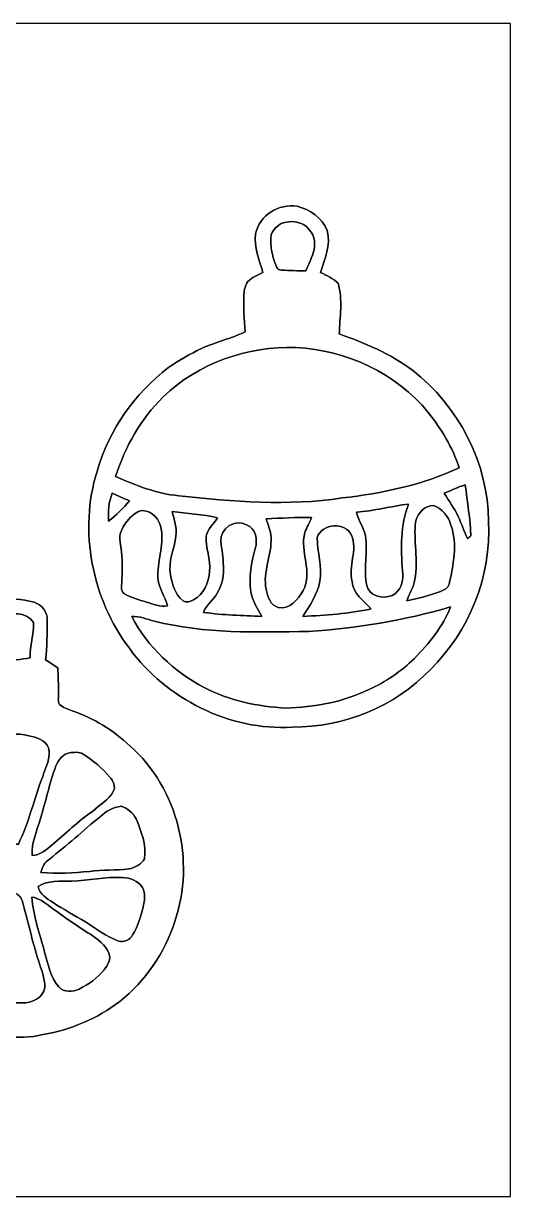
# Model space of a CAD drawing. Header units: centimetres. Extents: x -16.8 to 16.8, y -16.7 to 16.7.
# Drawn here: x 2.92 to 16.77, y -16.67 to 16.67 of the extents above; entities that cross this region are included whole.
import ezdxf

# ---------------------------------------------------------------- set-up
doc = ezdxf.new("R2010")
doc.units = ezdxf.units.CM
doc.header["$MEASUREMENT"] = 0
doc.layers.add('Layer 1', color=7, linetype='Continuous')

msp = doc.modelspace()

# ---------------------------------------------------------------- linework, layer by layer
at = {"layer": 'Layer 1', "color": 7}
for points, knots in [([(-16.77458, 16.66875), (-16.77458, 16.66875), (16.77458, 16.66875), (16.77458, 16.66875), (16.77458, 16.66875), (16.77458, 16.66875), (16.77458, -16.66875), (16.77458, -16.66875), (16.77458, -16.66875), (16.77458, -16.66875), (-16.77458, -16.66875), (-16.77458, -16.66875), (-16.77458, -16.66875), (-16.77458, -16.66875), (-16.77458, 16.66875), (-16.77458, 16.66875), (-16.77458, 16.66875), (-16.77458, 16.66875), (-16.77458, 16.66875), (-16.77458, 16.66875)], [0, 0, 0, 0, 0.16666667, 0.16666667, 0.16666667, 0.16666667, 0.33333333, 0.33333333, 0.33333333, 0.33333333, 0.5, 0.5, 0.5, 0.5, 0.66666667, 0.66666667, 0.66666667, 0.66666667, 1, 1, 1, 1]), ([(9.52182, 10.69446), (9.47173, 10.31275), (9.61214, 9.9501), (9.73102, 9.59591), (9.73102, 9.59591), (9.58391, 9.51442), (9.41352, 9.45938), (9.29816, 9.33097), (9.29816, 9.33097), (9.22937, 9.22796), (9.19551, 9.10272), (9.19021, 8.97961), (9.19021, 8.97961), (9.17822, 8.62189), (9.19409, 8.26382), (9.22196, 7.90716), (9.22196, 7.90716), (8.82438, 7.71207), (8.38588, 7.61929), (7.98442, 7.43162), (7.98442, 7.43162), (7.65492, 7.28169), (7.34519, 7.09048), (7.04391, 6.89151), (7.04391, 6.89151), (6.07942, 6.15421), (5.34811, 5.11493), (5.01156, 3.94582), (5.01156, 3.94582), (4.48239, 2.25108), (4.86798, 0.32103), (5.93055, -1.08938), (5.93055, -1.08938), (6.98712, -2.52977), (8.7697, -3.43394), (10.5664, -3.33058), (10.5664, -3.33058), (12.02302, -3.33304), (13.49022, -2.75625), (14.49282, -1.68698), (14.49282, -1.68698), (15.61006, -0.60572), (16.22919, 0.97049), (16.14452, 2.52271), (16.14452, 2.52271), (16.14487, 4.19241), (15.28586, 5.80037), (13.98023, 6.81919), (13.98023, 6.81919), (13.35334, 7.28098), (12.63332, 7.58966), (11.90202, 7.84437), (11.90202, 7.84437), (11.90978, 8.32344), (12.01173, 8.82121), (11.86568, 9.28793), (11.86568, 9.28793), (11.72774, 9.43151), (11.54289, 9.50877), (11.36721, 9.59203), (11.36721, 9.59203), (11.48891, 9.97585), (11.67095, 10.3692), (11.55629, 10.78089), (11.55629, 10.78089), (11.42577, 11.14531), (11.06276, 11.38343), (10.69975, 11.4741), (10.69975, 11.4741), (10.18963, 11.563), (9.62484, 11.20916), (9.52182, 10.69446), (9.52182, 10.69446), (9.52182, 10.69446), (9.52182, 10.69446), (9.52182, 10.69446)], [0, 0, 0, 0, 0.05, 0.05, 0.05, 0.05, 0.1, 0.1, 0.1, 0.1, 0.15, 0.15, 0.15, 0.15, 0.2, 0.2, 0.2, 0.2, 0.25, 0.25, 0.25, 0.25, 0.3, 0.3, 0.3, 0.3, 0.35, 0.35, 0.35, 0.35, 0.4, 0.4, 0.4, 0.4, 0.45, 0.45, 0.45, 0.45, 0.5, 0.5, 0.5, 0.5, 0.55, 0.55, 0.55, 0.55, 0.6, 0.6, 0.6, 0.6, 0.65, 0.65, 0.65, 0.65, 0.7, 0.7, 0.7, 0.7, 0.75, 0.75, 0.75, 0.75, 0.8, 0.8, 0.8, 0.8, 0.85, 0.85, 0.85, 0.85, 0.9, 0.9, 0.9, 0.9, 1, 1, 1, 1]), ([(10.25313, 10.98444), (10.52089, 11.08075), (10.87296, 11.05676), (11.04794, 10.80241), (11.04794, 10.80241), (11.21516, 10.63202), (11.23103, 10.36814), (11.16259, 10.14871), (11.16259, 10.14871), (11.10474, 9.9755), (11.02889, 9.80899), (10.95375, 9.64283), (10.95375, 9.64283), (10.71915, 9.64036), (10.48526, 9.64565), (10.25207, 9.65835), (10.25207, 9.65835), (10.20163, 9.6647), (10.14624, 9.6834), (10.1219, 9.73137), (10.1219, 9.73137), (10.02136, 9.97761), (9.94727, 10.24361), (9.95398, 10.51207), (9.95398, 10.51207), (9.93211, 10.71915), (10.08839, 10.88708), (10.25313, 10.98444)], [0, 0, 0, 0, 0.125, 0.125, 0.125, 0.125, 0.25, 0.25, 0.25, 0.25, 0.375, 0.375, 0.375, 0.375, 0.5, 0.5, 0.5, 0.5, 0.625, 0.625, 0.625, 0.625, 0.75, 0.75, 0.75, 0.75, 1, 1, 1, 1]), ([(6.89328, 6.05367), (7.88635, 7.02239), (9.29781, 7.49935), (10.67223, 7.46266), (10.67223, 7.46266), (12.10239, 7.38364), (13.52127, 6.73559), (14.43179, 5.61305), (14.43179, 5.61305), (14.80538, 5.14315), (15.12429, 4.61645), (15.31267, 4.04389), (15.31267, 4.04389), (14.26951, 3.54542), (13.12263, 3.32105), (11.9821, 3.18347), (11.9821, 3.18347), (10.44399, 2.94569), (8.87906, 3.08292), (7.3406, 3.24767), (7.3406, 3.24767), (6.70701, 3.30165), (6.11399, 3.53977), (5.54037, 3.7973), (5.54037, 3.7973), (5.81448, 4.63656), (6.25263, 5.43772), (6.89328, 6.05367)], [0, 0, 0, 0, 0.125, 0.125, 0.125, 0.125, 0.25, 0.25, 0.25, 0.25, 0.375, 0.375, 0.375, 0.375, 0.5, 0.5, 0.5, 0.5, 0.625, 0.625, 0.625, 0.625, 0.75, 0.75, 0.75, 0.75, 1, 1, 1, 1]), ([(14.88899, 3.31646), (15.08689, 3.39619), (15.27634, 3.4992), (15.48342, 3.55424), (15.48342, 3.55424), (15.54692, 3.07234), (15.62417, 2.59115), (15.64852, 2.10503), (15.64852, 2.10503), (15.61465, 2.07998), (15.58184, 2.05458), (15.54868, 2.02883), (15.54868, 2.02883), (15.45943, 2.23732), (15.3737, 2.44792), (15.28516, 2.65642), (15.28516, 2.65642), (15.17438, 2.88854), (15.02092, 3.09704), (14.88899, 3.31646)], [0, 0, 0, 0, 0.16666667, 0.16666667, 0.16666667, 0.16666667, 0.33333333, 0.33333333, 0.33333333, 0.33333333, 0.5, 0.5, 0.5, 0.5, 0.66666667, 0.66666667, 0.66666667, 0.66666667, 1, 1, 1, 1]), ([(5.44477, 3.31752), (5.60952, 3.24697), (5.77039, 3.16865), (5.93619, 3.10056), (5.93619, 3.10056), (5.75486, 2.89313), (5.55907, 2.69452), (5.33929, 2.5273), (5.33929, 2.5273), (5.32095, 2.794), (5.33823, 3.06987), (5.44477, 3.31752)], [0, 0, 0, 0, 0.25, 0.25, 0.25, 0.25, 0.5, 0.5, 0.5, 0.5, 1, 1, 1, 1]), ([(12.3885, 2.77671), (12.88909, 2.81869), (13.37663, 2.94464), (13.87369, 3.01237), (13.87369, 3.01237), (13.63098, 2.40771), (13.65709, 1.74872), (13.70118, 1.11125), (13.70118, 1.11125), (13.7347, 0.88265), (13.67578, 0.62865), (13.50292, 0.46778), (13.50292, 0.46778), (13.26197, 0.3048), (12.85381, 0.32844), (12.71094, 0.6096), (12.71094, 0.6096), (12.57406, 1.06362), (12.70459, 1.54517), (12.66119, 2.00836), (12.66119, 2.00836), (12.64285, 2.28847), (12.452, 2.51001), (12.3885, 2.77671)], [0, 0, 0, 0, 0.14285714, 0.14285714, 0.14285714, 0.14285714, 0.28571429, 0.28571429, 0.28571429, 0.28571429, 0.42857143, 0.42857143, 0.42857143, 0.42857143, 0.57142857, 0.57142857, 0.57142857, 0.57142857, 0.71428571, 0.71428571, 0.71428571, 0.71428571, 1, 1, 1, 1]), ([(6.30837, 2.82504), (6.59483, 2.82363), (6.79379, 2.5587), (6.83966, 2.29447), (6.83966, 2.29447), (6.91444, 1.82245), (6.71266, 1.36419), (6.74405, 0.89429), (6.74405, 0.89429), (6.76875, 0.61419), (6.94866, 0.38629), (7.01146, 0.11889), (7.01146, 0.11889), (6.81002, 0.06209), (6.61352, 0.17921), (6.42197, 0.22154), (6.42197, 0.22154), (6.20889, 0.29563), (5.98241, 0.34361), (5.78908, 0.46355), (5.78908, 0.46355), (5.65326, 0.54751), (5.73017, 0.74295), (5.71465, 0.86536), (5.71465, 0.86536), (5.74781, 1.22061), (5.71676, 1.57339), (5.67337, 1.92511), (5.67337, 1.92511), (5.6074, 2.17593), (5.76474, 2.40453), (5.91714, 2.5848), (5.91714, 2.5848), (6.02156, 2.69663), (6.14751, 2.81199), (6.30837, 2.82504)], [0, 0, 0, 0, 0.1, 0.1, 0.1, 0.1, 0.2, 0.2, 0.2, 0.2, 0.3, 0.3, 0.3, 0.3, 0.4, 0.4, 0.4, 0.4, 0.5, 0.5, 0.5, 0.5, 0.6, 0.6, 0.6, 0.6, 0.7, 0.7, 0.7, 0.7, 0.8, 0.8, 0.8, 0.8, 1, 1, 1, 1]), ([(7.14975, 2.79612), (7.57978, 2.74426), (8.01511, 2.72027), (8.43844, 2.62114), (8.43844, 2.62114), (8.33261, 2.45145), (8.15799, 2.31528), (8.11918, 2.11173), (8.11918, 2.11173), (8.09307, 1.76918), (8.24547, 1.44074), (8.21161, 1.09714), (8.21161, 1.09714), (8.18868, 0.78176), (8.04616, 0.44309), (7.75511, 0.28822), (7.75511, 0.28822), (7.66621, 0.24624), (7.55086, 0.20073), (7.46125, 0.26388), (7.46125, 0.26388), (7.22312, 0.42792), (7.1568, 0.73131), (7.10212, 0.99589), (7.10212, 0.99589), (7.02451, 1.37689), (7.21289, 1.72932), (7.25452, 2.10044), (7.25452, 2.10044), (7.30356, 2.33715), (7.19455, 2.56716), (7.14975, 2.79612)], [0, 0, 0, 0, 0.11111111, 0.11111111, 0.11111111, 0.11111111, 0.22222222, 0.22222222, 0.22222222, 0.22222222, 0.33333333, 0.33333333, 0.33333333, 0.33333333, 0.44444444, 0.44444444, 0.44444444, 0.44444444, 0.55555556, 0.55555556, 0.55555556, 0.55555556, 0.66666667, 0.66666667, 0.66666667, 0.66666667, 0.77777778, 0.77777778, 0.77777778, 0.77777778, 1, 1, 1, 1]), ([(14.07619, 2.53753), (14.13863, 2.75978), (14.33477, 2.97109), (14.58101, 2.9651), (14.58101, 2.9651), (14.82831, 2.88502), (15.00752, 2.66065), (15.07772, 2.41547), (15.07772, 2.41547), (15.2714, 1.86902), (15.14546, 1.2827), (15.02763, 0.73519), (15.02763, 0.73519), (14.99835, 0.62124), (14.88087, 0.57326), (14.78386, 0.53022), (14.78386, 0.53022), (14.47518, 0.40852), (14.15133, 0.32773), (13.82748, 0.25788), (13.82748, 0.25788), (13.89274, 0.46426), (14.01551, 0.64911), (14.05184, 0.86501), (14.05184, 0.86501), (14.15874, 1.41746), (14.00281, 1.98226), (14.07619, 2.53753)], [0, 0, 0, 0, 0.125, 0.125, 0.125, 0.125, 0.25, 0.25, 0.25, 0.25, 0.375, 0.375, 0.375, 0.375, 0.5, 0.5, 0.5, 0.5, 0.625, 0.625, 0.625, 0.625, 0.75, 0.75, 0.75, 0.75, 1, 1, 1, 1]), ([(8.53581, 1.94698), (8.4896, 2.30893), (8.94821, 2.6035), (9.26112, 2.41794), (9.26112, 2.41794), (9.53523, 2.3181), (9.58003, 1.99178), (9.51371, 1.74449), (9.51371, 1.74449), (9.39765, 1.35079), (9.32251, 0.93804), (9.38565, 0.52705), (9.38565, 0.52705), (9.42164, 0.26529), (9.58638, 0.04763), (9.69998, -0.1838), (9.69998, -0.1838), (9.14612, -0.15522), (8.58979, -0.1464), (8.04016, -0.06844), (8.04016, -0.06844), (8.12447, 0.18168), (8.38165, 0.31679), (8.47337, 0.56409), (8.47337, 0.56409), (8.70197, 0.99236), (8.58167, 1.49119), (8.53581, 1.94698)], [0, 0, 0, 0, 0.125, 0.125, 0.125, 0.125, 0.25, 0.25, 0.25, 0.25, 0.375, 0.375, 0.375, 0.375, 0.5, 0.5, 0.5, 0.5, 0.625, 0.625, 0.625, 0.625, 0.75, 0.75, 0.75, 0.75, 1, 1, 1, 1]), ([(9.81922, 2.58657), (10.24996, 2.61514), (10.68141, 2.63278), (11.11391, 2.62608), (11.11391, 2.62608), (11.05535, 2.4825), (10.97915, 2.34703), (10.92341, 2.20204), (10.92341, 2.20204), (10.7629, 1.66017), (11.16542, 1.07139), (10.87543, 0.5521), (10.87543, 0.5521), (10.73185, 0.30798), (10.4902, 0.00423), (10.16459, 0.07338), (10.16459, 0.07338), (9.94022, 0.133), (9.8612, 0.38347), (9.82239, 0.58349), (9.82239, 0.58349), (9.71621, 1.08691), (9.98926, 1.56175), (9.96209, 2.0634), (9.96209, 2.0634), (9.95468, 2.2479), (9.87848, 2.41582), (9.81922, 2.58657)], [0, 0, 0, 0, 0.125, 0.125, 0.125, 0.125, 0.25, 0.25, 0.25, 0.25, 0.375, 0.375, 0.375, 0.375, 0.5, 0.5, 0.5, 0.5, 0.625, 0.625, 0.625, 0.625, 0.75, 0.75, 0.75, 0.75, 1, 1, 1, 1]), ([(11.27407, 2.05881), (11.41236, 2.46944), (12.06606, 2.51707), (12.25374, 2.12901), (12.25374, 2.12901), (12.43295, 1.69898), (12.14649, 1.24531), (12.26644, 0.80398), (12.26644, 0.80398), (12.3003, 0.4639), (12.58676, 0.25576), (12.81254, 0.03528), (12.81254, 0.03528), (12.1726, -0.10901), (11.51714, -0.14817), (10.86414, -0.18168), (10.86414, -0.18168), (11.0684, 0.12841), (11.28042, 0.44556), (11.35168, 0.81739), (11.35168, 0.81739), (11.41871, 1.23472), (11.27266, 1.64324), (11.27407, 2.05881)], [0, 0, 0, 0, 0.14285714, 0.14285714, 0.14285714, 0.14285714, 0.28571429, 0.28571429, 0.28571429, 0.28571429, 0.42857143, 0.42857143, 0.42857143, 0.42857143, 0.57142857, 0.57142857, 0.57142857, 0.57142857, 0.71428571, 0.71428571, 0.71428571, 0.71428571, 1, 1, 1, 1]), ([(2.16747, 0.25541), (1.96039, 0.16616), (1.77765, -0.01129), (1.7272, -0.23671), (1.7272, -0.23671), (1.68134, -0.62548), (1.83974, -0.99801), (1.82139, -1.38677), (1.82139, -1.38677), (1.63548, -1.45168), (1.42734, -1.52541), (1.30669, -1.69086), (1.30669, -1.69086), (1.26859, -2.04399), (1.28693, -2.40101), (1.28129, -2.75625), (1.28129, -2.75625), (1.04387, -2.84445), (0.80892, -2.93864), (0.58032, -3.04729), (0.58032, -3.04729), (-0.71508, -3.6135), (-1.71379, -4.82318), (-2.01436, -6.20571), (-2.01436, -6.20571), (-2.1082, -6.59306), (-2.18758, -6.98994), (-2.17205, -7.39105), (-2.17205, -7.39105), (-2.17734, -7.90893), (-2.04999, -8.41446), (-1.91029, -8.9094), (-1.91029, -8.9094), (-1.74308, -9.42763), (-1.48519, -9.92117), (-1.12783, -10.33427), (-1.12783, -10.33427), (-0.54963, -11.07863), (0.25753, -11.64625), (1.1624, -11.91542), (1.1624, -11.91542), (1.55716, -12.00467), (1.94874, -12.1479), (2.35832, -12.13697), (2.35832, -12.13697), (2.73368, -12.13238), (3.11362, -12.16342), (3.48121, -12.06465), (3.48121, -12.06465), (4.26614, -11.9253), (5.02532, -11.61556), (5.65538, -11.12414), (5.65538, -11.12414), (6.38775, -10.54453), (6.93984, -9.74513), (7.22242, -8.85543), (7.22242, -8.85543), (7.81332, -7.13775), (7.32367, -5.06695), (5.94466, -3.86256), (5.94466, -3.86256), (5.4804, -3.4163), (4.91278, -3.07199), (4.30248, -2.86561), (4.30248, -2.86561), (4.17724, -2.8194), (4.04777, -2.7746), (3.94582, -2.6864), (3.94582, -2.6864), (3.88338, -2.59151), (3.92218, -2.46345), (3.91231, -2.36114), (3.91231, -2.36114), (3.91724, -2.12125), (3.8989, -1.88066), (3.89572, -1.64112), (3.89572, -1.64112), (3.78037, -1.56633), (3.66536, -1.4926), (3.5493, -1.42028), (3.5493, -1.42028), (3.57434, -1.04599), (3.60927, -0.66957), (3.59269, -0.29492), (3.59269, -0.29492), (3.61068, -0.05574), (3.43641, 0.14887), (3.2198, 0.21837), (3.2198, 0.21837), (2.88008, 0.31679), (2.51178, 0.34819), (2.16747, 0.25541)], [0, 0, 0, 0, 0.04166667, 0.04166667, 0.04166667, 0.04166667, 0.08333333, 0.08333333, 0.08333333, 0.08333333, 0.125, 0.125, 0.125, 0.125, 0.16666667, 0.16666667, 0.16666667, 0.16666667, 0.20833333, 0.20833333, 0.20833333, 0.20833333, 0.25, 0.25, 0.25, 0.25, 0.29166667, 0.29166667, 0.29166667, 0.29166667, 0.33333333, 0.33333333, 0.33333333, 0.33333333, 0.375, 0.375, 0.375, 0.375, 0.41666667, 0.41666667, 0.41666667, 0.41666667, 0.45833333, 0.45833333, 0.45833333, 0.45833333, 0.5, 0.5, 0.5, 0.5, 0.54166667, 0.54166667, 0.54166667, 0.54166667, 0.58333333, 0.58333333, 0.58333333, 0.58333333, 0.625, 0.625, 0.625, 0.625, 0.66666667, 0.66666667, 0.66666667, 0.66666667, 0.70833333, 0.70833333, 0.70833333, 0.70833333, 0.75, 0.75, 0.75, 0.75, 0.79166667, 0.79166667, 0.79166667, 0.79166667, 0.83333333, 0.83333333, 0.83333333, 0.83333333, 0.875, 0.875, 0.875, 0.875, 0.91666667, 0.91666667, 0.91666667, 0.91666667, 1, 1, 1, 1]), ([(11.02466, -0.61101), (12.39097, -0.52176), (13.75128, -0.2988), (15.06573, 0.08961), (15.06573, 0.08961), (14.85265, -0.47484), (14.45295, -0.9458), (14.03879, -1.37407), (14.03879, -1.37407), (13.66238, -1.74378), (13.22387, -2.05105), (12.73845, -2.25954), (12.73845, -2.25954), (12.00856, -2.62043), (11.19364, -2.7619), (10.38613, -2.78624), (10.38613, -2.78624), (9.58532, -2.74285), (8.7757, -2.57916), (8.06027, -2.20557), (8.06027, -2.20557), (7.19878, -1.74801), (6.45336, -1.0541), (5.99722, -0.18768), (5.99722, -0.18768), (6.22053, -0.16193), (6.42796, -0.27623), (6.64351, -0.31362), (6.64351, -0.31362), (8.07226, -0.68933), (9.56169, -0.62724), (11.02466, -0.61101)], [0, 0, 0, 0, 0.11111111, 0.11111111, 0.11111111, 0.11111111, 0.22222222, 0.22222222, 0.22222222, 0.22222222, 0.33333333, 0.33333333, 0.33333333, 0.33333333, 0.44444444, 0.44444444, 0.44444444, 0.44444444, 0.55555556, 0.55555556, 0.55555556, 0.55555556, 0.66666667, 0.66666667, 0.66666667, 0.66666667, 0.77777778, 0.77777778, 0.77777778, 0.77777778, 1, 1, 1, 1]), ([(2.23308, -0.22296), (2.53718, -0.0508), (2.99191, -0.03739), (3.20675, -0.35807), (3.20675, -0.35807), (3.22333, -0.69356), (3.09069, -1.01671), (3.11115, -1.35537), (3.11115, -1.35537), (2.84727, -1.41217), (2.57739, -1.42558), (2.30928, -1.43898), (2.30928, -1.43898), (2.22391, -1.07703), (2.14559, -0.70873), (2.16782, -0.33443), (2.16782, -0.33443), (2.16535, -0.2861), (2.19428, -0.24765), (2.23308, -0.22296)], [0, 0, 0, 0, 0.16666667, 0.16666667, 0.16666667, 0.16666667, 0.33333333, 0.33333333, 0.33333333, 0.33333333, 0.5, 0.5, 0.5, 0.5, 0.66666667, 0.66666667, 0.66666667, 0.66666667, 1, 1, 1, 1]), ([(2.10291, -3.65725), (2.39818, -3.4992), (2.75308, -3.49391), (3.07128, -3.57964), (3.07128, -3.57964), (3.29459, -3.59833), (3.53342, -3.70487), (3.63326, -3.91619), (3.63326, -3.91619), (3.69429, -4.20264), (3.55776, -4.46864), (3.46498, -4.72899), (3.46498, -4.72899), (3.22263, -5.36504), (3.07446, -6.03744), (2.77389, -6.65057), (2.77389, -6.65057), (2.74426, -6.65092), (2.68464, -6.65162), (2.65501, -6.65198), (2.65501, -6.65198), (2.41935, -6.15915), (2.36361, -5.60599), (2.16429, -5.10011), (2.16429, -5.10011), (2.06093, -4.77026), (1.90253, -4.45347), (1.8602, -4.10774), (1.8602, -4.10774), (1.80587, -3.91301), (1.96039, -3.75708), (2.10291, -3.65725)], [0, 0, 0, 0, 0.11111111, 0.11111111, 0.11111111, 0.11111111, 0.22222222, 0.22222222, 0.22222222, 0.22222222, 0.33333333, 0.33333333, 0.33333333, 0.33333333, 0.44444444, 0.44444444, 0.44444444, 0.44444444, 0.55555556, 0.55555556, 0.55555556, 0.55555556, 0.66666667, 0.66666667, 0.66666667, 0.66666667, 0.77777778, 0.77777778, 0.77777778, 0.77777778, 1, 1, 1, 1]), ([(4.23086, -4.058), (4.35504, -4.04777), (4.50286, -4.0192), (4.61504, -4.09575), (4.61504, -4.09575), (4.89691, -4.27567), (5.15867, -4.49227), (5.37598, -4.74768), (5.37598, -4.74768), (5.46241, -4.85951), (5.55378, -5.01438), (5.47264, -5.15444), (5.47264, -5.15444), (5.34494, -5.40279), (5.07894, -5.54143), (4.87786, -5.72206), (4.87786, -5.72206), (4.47252, -6.00604), (4.11727, -6.35176), (3.73909, -6.66926), (3.73909, -6.66926), (3.56905, -6.80755), (3.39513, -6.97054), (3.16124, -6.97406), (3.16124, -6.97406), (3.14925, -6.60647), (3.30129, -6.27168), (3.39866, -5.92667), (3.39866, -5.92667), (3.55706, -5.43207), (3.65936, -4.92019), (3.83893, -4.4323), (3.83893, -4.4323), (3.92042, -4.27108), (4.03613, -4.08587), (4.23086, -4.058)], [0, 0, 0, 0, 0.1, 0.1, 0.1, 0.1, 0.2, 0.2, 0.2, 0.2, 0.3, 0.3, 0.3, 0.3, 0.4, 0.4, 0.4, 0.4, 0.5, 0.5, 0.5, 0.5, 0.6, 0.6, 0.6, 0.6, 0.7, 0.7, 0.7, 0.7, 0.8, 0.8, 0.8, 0.8, 1, 1, 1, 1]), ([(5.09799, -5.87375), (5.26768, -5.72946), (5.46594, -5.59223), (5.69524, -5.57847), (5.69524, -5.57847), (5.87516, -5.63598), (6.04132, -5.76298), (6.12281, -5.9369), (6.12281, -5.9369), (6.27874, -6.2925), (6.41138, -6.6735), (6.36552, -7.06896), (6.36552, -7.06896), (6.27062, -7.22736), (6.09212, -7.32155), (5.91573, -7.36036), (5.91573, -7.36036), (5.54567, -7.40269), (5.17066, -7.37623), (4.80166, -7.42915), (4.80166, -7.42915), (4.34093, -7.46548), (3.87597, -7.50817), (3.41454, -7.45949), (3.41454, -7.45949), (3.45087, -7.3085), (3.52002, -7.16421), (3.65831, -7.08025), (3.65831, -7.08025), (4.1469, -6.68902), (4.6168, -6.27451), (5.09799, -5.87375)], [0, 0, 0, 0, 0.11111111, 0.11111111, 0.11111111, 0.11111111, 0.22222222, 0.22222222, 0.22222222, 0.22222222, 0.33333333, 0.33333333, 0.33333333, 0.33333333, 0.44444444, 0.44444444, 0.44444444, 0.44444444, 0.55555556, 0.55555556, 0.55555556, 0.55555556, 0.66666667, 0.66666667, 0.66666667, 0.66666667, 0.77777778, 0.77777778, 0.77777778, 0.77777778, 1, 1, 1, 1]), ([(4.2866, -7.70184), (4.77061, -7.69761), (5.24616, -7.56708), (5.73229, -7.60624), (5.73229, -7.60624), (5.94819, -7.60695), (6.18384, -7.69232), (6.30132, -7.88388), (6.30132, -7.88388), (6.41385, -8.04827), (6.35071, -8.26523), (6.32319, -8.44656), (6.32319, -8.44656), (6.25828, -8.72031), (6.16938, -8.99372), (6.02333, -9.23607), (6.02333, -9.23607), (5.94501, -9.36837), (5.77568, -9.46538), (5.62292, -9.40717), (5.62292, -9.40717), (5.27579, -9.2897), (4.99145, -9.05016), (4.68171, -8.86284), (4.68171, -8.86284), (4.37374, -8.67939), (4.05483, -8.51288), (3.7592, -8.30933), (3.7592, -8.30933), (3.57717, -8.20349), (3.38949, -8.07579), (3.33234, -7.85777), (3.33234, -7.85777), (3.6128, -7.66798), (3.96593, -7.72054), (4.2866, -7.70184)], [0, 0, 0, 0, 0.1, 0.1, 0.1, 0.1, 0.2, 0.2, 0.2, 0.2, 0.3, 0.3, 0.3, 0.3, 0.4, 0.4, 0.4, 0.4, 0.5, 0.5, 0.5, 0.5, 0.6, 0.6, 0.6, 0.6, 0.7, 0.7, 0.7, 0.7, 0.8, 0.8, 0.8, 0.8, 1, 1, 1, 1]), ([(2.65748, -8.02464), (2.7499, -8.07649), (2.84798, -8.14987), (2.87867, -8.25747), (2.87867, -8.25747), (3.04518, -8.82297), (3.1623, -9.40188), (3.34292, -9.9635), (3.34292, -9.9635), (3.4163, -10.21362), (3.5366, -10.45951), (3.52425, -10.7248), (3.52425, -10.7248), (3.4731, -11.02678), (3.15454, -11.17741), (2.87479, -11.1633), (2.87479, -11.1633), (2.53894, -11.15272), (2.14842, -11.19046), (1.86337, -10.97668), (1.86337, -10.97668), (1.62454, -10.81864), (1.74731, -10.48808), (1.80058, -10.27007), (1.80058, -10.27007), (2.03412, -9.7155), (2.26413, -9.15811), (2.43487, -8.58026), (2.43487, -8.58026), (2.48603, -8.38588), (2.5714, -8.20491), (2.65748, -8.02464)], [0, 0, 0, 0, 0.11111111, 0.11111111, 0.11111111, 0.11111111, 0.22222222, 0.22222222, 0.22222222, 0.22222222, 0.33333333, 0.33333333, 0.33333333, 0.33333333, 0.44444444, 0.44444444, 0.44444444, 0.44444444, 0.55555556, 0.55555556, 0.55555556, 0.55555556, 0.66666667, 0.66666667, 0.66666667, 0.66666667, 0.77777778, 0.77777778, 0.77777778, 0.77777778, 1, 1, 1, 1]), ([(3.15912, -8.15763), (3.3588, -8.1855), (3.51437, -8.31286), (3.67206, -8.4261), (3.67206, -8.4261), (4.04319, -8.70726), (4.42948, -8.96761), (4.82247, -9.21702), (4.82247, -9.21702), (5.02109, -9.36237), (5.25533, -9.50807), (5.34776, -9.74866), (5.34776, -9.74866), (5.42008, -9.9247), (5.31178, -10.08909), (5.21582, -10.22632), (5.21582, -10.22632), (5.02144, -10.4581), (4.77167, -10.64225), (4.49968, -10.77383), (4.49968, -10.77383), (4.324, -10.86309), (4.06682, -10.87332), (3.92818, -10.7128), (3.92818, -10.7128), (3.6763, -10.4461), (3.63008, -10.06193), (3.51931, -9.72714), (3.51931, -9.72714), (3.39196, -9.20644), (3.18699, -8.69738), (3.15912, -8.15763)], [0, 0, 0, 0, 0.11111111, 0.11111111, 0.11111111, 0.11111111, 0.22222222, 0.22222222, 0.22222222, 0.22222222, 0.33333333, 0.33333333, 0.33333333, 0.33333333, 0.44444444, 0.44444444, 0.44444444, 0.44444444, 0.55555556, 0.55555556, 0.55555556, 0.55555556, 0.66666667, 0.66666667, 0.66666667, 0.66666667, 0.77777778, 0.77777778, 0.77777778, 0.77777778, 1, 1, 1, 1])]:
    msp.add_open_spline(points, degree=3, knots=knots, dxfattribs=at)
at = {"layer": 'Layer 1', "color": 253}
for points, knots in [([(9.52182, 10.69446), (9.62484, 11.20916), (10.18963, 11.563), (10.69975, 11.4741), (10.69975, 11.4741), (11.06276, 11.38343), (11.42577, 11.14531), (11.55629, 10.78089), (11.55629, 10.78089), (11.67095, 10.3692), (11.48891, 9.97585), (11.36721, 9.59203), (11.36721, 9.59203), (11.54289, 9.50877), (11.72774, 9.43151), (11.86568, 9.28793), (11.86568, 9.28793), (12.01173, 8.82121), (11.90978, 8.32344), (11.90202, 7.84437), (11.90202, 7.84437), (12.63332, 7.58966), (13.35334, 7.28098), (13.98023, 6.81919), (13.98023, 6.81919), (15.28586, 5.80037), (16.14487, 4.19241), (16.14452, 2.52271), (16.14452, 2.52271), (16.22919, 0.97049), (15.61006, -0.60572), (14.49282, -1.68698), (14.49282, -1.68698), (13.49022, -2.75625), (12.02302, -3.33304), (10.5664, -3.33058), (10.5664, -3.33058), (8.7697, -3.43394), (6.98712, -2.52977), (5.93055, -1.08938), (5.93055, -1.08938), (4.86798, 0.32103), (4.48239, 2.25108), (5.01156, 3.94582), (5.01156, 3.94582), (5.34811, 5.11493), (6.07942, 6.15421), (7.04391, 6.89151), (7.04391, 6.89151), (7.34519, 7.09048), (7.65492, 7.28169), (7.98442, 7.43162), (7.98442, 7.43162), (8.38588, 7.61929), (8.82438, 7.71207), (9.22196, 7.90716), (9.22196, 7.90716), (9.19409, 8.26382), (9.17822, 8.62189), (9.19021, 8.97961), (9.19021, 8.97961), (9.19551, 9.10272), (9.22937, 9.22796), (9.29816, 9.33097), (9.29816, 9.33097), (9.41352, 9.45938), (9.58391, 9.51442), (9.73102, 9.59591), (9.73102, 9.59591), (9.61214, 9.9501), (9.47173, 10.31275), (9.52182, 10.69446), (9.52182, 10.69446), (9.52182, 10.69446), (9.52182, 10.69446), (9.52182, 10.69446)], [0, 0, 0, 0, 0.05, 0.05, 0.05, 0.05, 0.1, 0.1, 0.1, 0.1, 0.15, 0.15, 0.15, 0.15, 0.2, 0.2, 0.2, 0.2, 0.25, 0.25, 0.25, 0.25, 0.3, 0.3, 0.3, 0.3, 0.35, 0.35, 0.35, 0.35, 0.4, 0.4, 0.4, 0.4, 0.45, 0.45, 0.45, 0.45, 0.5, 0.5, 0.5, 0.5, 0.55, 0.55, 0.55, 0.55, 0.6, 0.6, 0.6, 0.6, 0.65, 0.65, 0.65, 0.65, 0.7, 0.7, 0.7, 0.7, 0.75, 0.75, 0.75, 0.75, 0.8, 0.8, 0.8, 0.8, 0.85, 0.85, 0.85, 0.85, 0.9, 0.9, 0.9, 0.9, 1, 1, 1, 1]), ([(10.25313, 10.98444), (10.08839, 10.88708), (9.93211, 10.71915), (9.95398, 10.51207), (9.95398, 10.51207), (9.94727, 10.24361), (10.02136, 9.97761), (10.1219, 9.73137), (10.1219, 9.73137), (10.14624, 9.6834), (10.20163, 9.6647), (10.25207, 9.65835), (10.25207, 9.65835), (10.48526, 9.64565), (10.71915, 9.64036), (10.95375, 9.64283), (10.95375, 9.64283), (11.02889, 9.80899), (11.10474, 9.9755), (11.16259, 10.14871), (11.16259, 10.14871), (11.23103, 10.36814), (11.21516, 10.63202), (11.04794, 10.80241), (11.04794, 10.80241), (10.87296, 11.05676), (10.52089, 11.08075), (10.25313, 10.98444), (10.25313, 10.98444), (10.25313, 10.98444), (10.25313, 10.98444), (10.25313, 10.98444)], [0, 0, 0, 0, 0.11111111, 0.11111111, 0.11111111, 0.11111111, 0.22222222, 0.22222222, 0.22222222, 0.22222222, 0.33333333, 0.33333333, 0.33333333, 0.33333333, 0.44444444, 0.44444444, 0.44444444, 0.44444444, 0.55555556, 0.55555556, 0.55555556, 0.55555556, 0.66666667, 0.66666667, 0.66666667, 0.66666667, 0.77777778, 0.77777778, 0.77777778, 0.77777778, 1, 1, 1, 1]), ([(6.89328, 6.05367), (6.25263, 5.43772), (5.81448, 4.63656), (5.54037, 3.7973), (5.54037, 3.7973), (6.11399, 3.53977), (6.70701, 3.30165), (7.3406, 3.24767), (7.3406, 3.24767), (8.87906, 3.08292), (10.44399, 2.94569), (11.9821, 3.18347), (11.9821, 3.18347), (13.12263, 3.32105), (14.26951, 3.54542), (15.31267, 4.04389), (15.31267, 4.04389), (15.12429, 4.61645), (14.80538, 5.14315), (14.43179, 5.61305), (14.43179, 5.61305), (13.52127, 6.73559), (12.10239, 7.38364), (10.67223, 7.46266), (10.67223, 7.46266), (9.29781, 7.49935), (7.88635, 7.02239), (6.89328, 6.05367), (6.89328, 6.05367), (6.89328, 6.05367), (6.89328, 6.05367), (6.89328, 6.05367)], [0, 0, 0, 0, 0.11111111, 0.11111111, 0.11111111, 0.11111111, 0.22222222, 0.22222222, 0.22222222, 0.22222222, 0.33333333, 0.33333333, 0.33333333, 0.33333333, 0.44444444, 0.44444444, 0.44444444, 0.44444444, 0.55555556, 0.55555556, 0.55555556, 0.55555556, 0.66666667, 0.66666667, 0.66666667, 0.66666667, 0.77777778, 0.77777778, 0.77777778, 0.77777778, 1, 1, 1, 1]), ([(14.88899, 3.31646), (15.02092, 3.09704), (15.17438, 2.88854), (15.28516, 2.65642), (15.28516, 2.65642), (15.3737, 2.44792), (15.45943, 2.23732), (15.54868, 2.02883), (15.54868, 2.02883), (15.58184, 2.05458), (15.61465, 2.07998), (15.64852, 2.10503), (15.64852, 2.10503), (15.62417, 2.59115), (15.54692, 3.07234), (15.48342, 3.55424), (15.48342, 3.55424), (15.27634, 3.4992), (15.08689, 3.39619), (14.88899, 3.31646), (14.88899, 3.31646), (14.88899, 3.31646), (14.88899, 3.31646), (14.88899, 3.31646)], [0, 0, 0, 0, 0.14285714, 0.14285714, 0.14285714, 0.14285714, 0.28571429, 0.28571429, 0.28571429, 0.28571429, 0.42857143, 0.42857143, 0.42857143, 0.42857143, 0.57142857, 0.57142857, 0.57142857, 0.57142857, 0.71428571, 0.71428571, 0.71428571, 0.71428571, 1, 1, 1, 1]), ([(5.44477, 3.31752), (5.33823, 3.06987), (5.32095, 2.794), (5.33929, 2.5273), (5.33929, 2.5273), (5.55907, 2.69452), (5.75486, 2.89313), (5.93619, 3.10056), (5.93619, 3.10056), (5.77039, 3.16865), (5.60952, 3.24697), (5.44477, 3.31752), (5.44477, 3.31752), (5.44477, 3.31752), (5.44477, 3.31752), (5.44477, 3.31752)], [0, 0, 0, 0, 0.2, 0.2, 0.2, 0.2, 0.4, 0.4, 0.4, 0.4, 0.6, 0.6, 0.6, 0.6, 1, 1, 1, 1]), ([(12.3885, 2.77671), (12.452, 2.51001), (12.64285, 2.28847), (12.66119, 2.00836), (12.66119, 2.00836), (12.70459, 1.54517), (12.57406, 1.06362), (12.71094, 0.6096), (12.71094, 0.6096), (12.85381, 0.32844), (13.26197, 0.3048), (13.50292, 0.46778), (13.50292, 0.46778), (13.67578, 0.62865), (13.7347, 0.88265), (13.70118, 1.11125), (13.70118, 1.11125), (13.65709, 1.74872), (13.63098, 2.40771), (13.87369, 3.01237), (13.87369, 3.01237), (13.37663, 2.94464), (12.88909, 2.81869), (12.3885, 2.77671), (12.3885, 2.77671), (12.3885, 2.77671), (12.3885, 2.77671), (12.3885, 2.77671)], [0, 0, 0, 0, 0.125, 0.125, 0.125, 0.125, 0.25, 0.25, 0.25, 0.25, 0.375, 0.375, 0.375, 0.375, 0.5, 0.5, 0.5, 0.5, 0.625, 0.625, 0.625, 0.625, 0.75, 0.75, 0.75, 0.75, 1, 1, 1, 1]), ([(6.30837, 2.82504), (6.14751, 2.81199), (6.02156, 2.69663), (5.91714, 2.5848), (5.91714, 2.5848), (5.76474, 2.40453), (5.6074, 2.17593), (5.67337, 1.92511), (5.67337, 1.92511), (5.71676, 1.57339), (5.74781, 1.22061), (5.71465, 0.86536), (5.71465, 0.86536), (5.73017, 0.74295), (5.65326, 0.54751), (5.78908, 0.46355), (5.78908, 0.46355), (5.98241, 0.34361), (6.20889, 0.29563), (6.42197, 0.22154), (6.42197, 0.22154), (6.61352, 0.17921), (6.81002, 0.06209), (7.01146, 0.11889), (7.01146, 0.11889), (6.94866, 0.38629), (6.76875, 0.61419), (6.74405, 0.89429), (6.74405, 0.89429), (6.71266, 1.36419), (6.91444, 1.82245), (6.83966, 2.29447), (6.83966, 2.29447), (6.79379, 2.5587), (6.59483, 2.82363), (6.30837, 2.82504), (6.30837, 2.82504), (6.30837, 2.82504), (6.30837, 2.82504), (6.30837, 2.82504)], [0, 0, 0, 0, 0.09090909, 0.09090909, 0.09090909, 0.09090909, 0.18181818, 0.18181818, 0.18181818, 0.18181818, 0.27272727, 0.27272727, 0.27272727, 0.27272727, 0.36363636, 0.36363636, 0.36363636, 0.36363636, 0.45454545, 0.45454545, 0.45454545, 0.45454545, 0.54545455, 0.54545455, 0.54545455, 0.54545455, 0.63636364, 0.63636364, 0.63636364, 0.63636364, 0.72727273, 0.72727273, 0.72727273, 0.72727273, 0.81818182, 0.81818182, 0.81818182, 0.81818182, 1, 1, 1, 1]), ([(7.14975, 2.79612), (7.19455, 2.56716), (7.30356, 2.33715), (7.25452, 2.10044), (7.25452, 2.10044), (7.21289, 1.72932), (7.02451, 1.37689), (7.10212, 0.99589), (7.10212, 0.99589), (7.1568, 0.73131), (7.22312, 0.42792), (7.46125, 0.26388), (7.46125, 0.26388), (7.55086, 0.20073), (7.66621, 0.24624), (7.75511, 0.28822), (7.75511, 0.28822), (8.04616, 0.44309), (8.18868, 0.78176), (8.21161, 1.09714), (8.21161, 1.09714), (8.24547, 1.44074), (8.09307, 1.76918), (8.11918, 2.11173), (8.11918, 2.11173), (8.15799, 2.31528), (8.33261, 2.45145), (8.43844, 2.62114), (8.43844, 2.62114), (8.01511, 2.72027), (7.57978, 2.74426), (7.14975, 2.79612), (7.14975, 2.79612), (7.14975, 2.79612), (7.14975, 2.79612), (7.14975, 2.79612)], [0, 0, 0, 0, 0.1, 0.1, 0.1, 0.1, 0.2, 0.2, 0.2, 0.2, 0.3, 0.3, 0.3, 0.3, 0.4, 0.4, 0.4, 0.4, 0.5, 0.5, 0.5, 0.5, 0.6, 0.6, 0.6, 0.6, 0.7, 0.7, 0.7, 0.7, 0.8, 0.8, 0.8, 0.8, 1, 1, 1, 1]), ([(14.07619, 2.53753), (14.00281, 1.98226), (14.15874, 1.41746), (14.05184, 0.86501), (14.05184, 0.86501), (14.01551, 0.64911), (13.89274, 0.46426), (13.82748, 0.25788), (13.82748, 0.25788), (14.15133, 0.32773), (14.47518, 0.40852), (14.78386, 0.53022), (14.78386, 0.53022), (14.88087, 0.57326), (14.99835, 0.62124), (15.02763, 0.73519), (15.02763, 0.73519), (15.14546, 1.2827), (15.2714, 1.86902), (15.07772, 2.41547), (15.07772, 2.41547), (15.00752, 2.66065), (14.82831, 2.88502), (14.58101, 2.9651), (14.58101, 2.9651), (14.33477, 2.97109), (14.13863, 2.75978), (14.07619, 2.53753), (14.07619, 2.53753), (14.07619, 2.53753), (14.07619, 2.53753), (14.07619, 2.53753)], [0, 0, 0, 0, 0.11111111, 0.11111111, 0.11111111, 0.11111111, 0.22222222, 0.22222222, 0.22222222, 0.22222222, 0.33333333, 0.33333333, 0.33333333, 0.33333333, 0.44444444, 0.44444444, 0.44444444, 0.44444444, 0.55555556, 0.55555556, 0.55555556, 0.55555556, 0.66666667, 0.66666667, 0.66666667, 0.66666667, 0.77777778, 0.77777778, 0.77777778, 0.77777778, 1, 1, 1, 1]), ([(8.53581, 1.94698), (8.58167, 1.49119), (8.70197, 0.99236), (8.47337, 0.56409), (8.47337, 0.56409), (8.38165, 0.31679), (8.12447, 0.18168), (8.04016, -0.06844), (8.04016, -0.06844), (8.58979, -0.1464), (9.14612, -0.15522), (9.69998, -0.1838), (9.69998, -0.1838), (9.58638, 0.04763), (9.42164, 0.26529), (9.38565, 0.52705), (9.38565, 0.52705), (9.32251, 0.93804), (9.39765, 1.35079), (9.51371, 1.74449), (9.51371, 1.74449), (9.58003, 1.99178), (9.53523, 2.3181), (9.26112, 2.41794), (9.26112, 2.41794), (8.94821, 2.6035), (8.4896, 2.30893), (8.53581, 1.94698), (8.53581, 1.94698), (8.53581, 1.94698), (8.53581, 1.94698), (8.53581, 1.94698)], [0, 0, 0, 0, 0.11111111, 0.11111111, 0.11111111, 0.11111111, 0.22222222, 0.22222222, 0.22222222, 0.22222222, 0.33333333, 0.33333333, 0.33333333, 0.33333333, 0.44444444, 0.44444444, 0.44444444, 0.44444444, 0.55555556, 0.55555556, 0.55555556, 0.55555556, 0.66666667, 0.66666667, 0.66666667, 0.66666667, 0.77777778, 0.77777778, 0.77777778, 0.77777778, 1, 1, 1, 1]), ([(9.81922, 2.58657), (9.87848, 2.41582), (9.95468, 2.2479), (9.96209, 2.0634), (9.96209, 2.0634), (9.98926, 1.56175), (9.71621, 1.08691), (9.82239, 0.58349), (9.82239, 0.58349), (9.8612, 0.38347), (9.94022, 0.133), (10.16459, 0.07338), (10.16459, 0.07338), (10.4902, 0.00423), (10.73185, 0.30798), (10.87543, 0.5521), (10.87543, 0.5521), (11.16542, 1.07139), (10.7629, 1.66017), (10.92341, 2.20204), (10.92341, 2.20204), (10.97915, 2.34703), (11.05535, 2.4825), (11.11391, 2.62608), (11.11391, 2.62608), (10.68141, 2.63278), (10.24996, 2.61514), (9.81922, 2.58657), (9.81922, 2.58657), (9.81922, 2.58657), (9.81922, 2.58657), (9.81922, 2.58657)], [0, 0, 0, 0, 0.11111111, 0.11111111, 0.11111111, 0.11111111, 0.22222222, 0.22222222, 0.22222222, 0.22222222, 0.33333333, 0.33333333, 0.33333333, 0.33333333, 0.44444444, 0.44444444, 0.44444444, 0.44444444, 0.55555556, 0.55555556, 0.55555556, 0.55555556, 0.66666667, 0.66666667, 0.66666667, 0.66666667, 0.77777778, 0.77777778, 0.77777778, 0.77777778, 1, 1, 1, 1]), ([(11.27407, 2.05881), (11.27266, 1.64324), (11.41871, 1.23472), (11.35168, 0.81739), (11.35168, 0.81739), (11.28042, 0.44556), (11.0684, 0.12841), (10.86414, -0.18168), (10.86414, -0.18168), (11.51714, -0.14817), (12.1726, -0.10901), (12.81254, 0.03528), (12.81254, 0.03528), (12.58676, 0.25576), (12.3003, 0.4639), (12.26644, 0.80398), (12.26644, 0.80398), (12.14649, 1.24531), (12.43295, 1.69898), (12.25374, 2.12901), (12.25374, 2.12901), (12.06606, 2.51707), (11.41236, 2.46944), (11.27407, 2.05881), (11.27407, 2.05881), (11.27407, 2.05881), (11.27407, 2.05881), (11.27407, 2.05881)], [0, 0, 0, 0, 0.125, 0.125, 0.125, 0.125, 0.25, 0.25, 0.25, 0.25, 0.375, 0.375, 0.375, 0.375, 0.5, 0.5, 0.5, 0.5, 0.625, 0.625, 0.625, 0.625, 0.75, 0.75, 0.75, 0.75, 1, 1, 1, 1]), ([(2.16747, 0.25541), (2.51178, 0.34819), (2.88008, 0.31679), (3.2198, 0.21837), (3.2198, 0.21837), (3.43641, 0.14887), (3.61068, -0.05574), (3.59269, -0.29492), (3.59269, -0.29492), (3.60927, -0.66957), (3.57434, -1.04599), (3.5493, -1.42028), (3.5493, -1.42028), (3.66536, -1.4926), (3.78037, -1.56633), (3.89572, -1.64112), (3.89572, -1.64112), (3.8989, -1.88066), (3.91724, -2.12125), (3.91231, -2.36114), (3.91231, -2.36114), (3.92218, -2.46345), (3.88338, -2.59151), (3.94582, -2.6864), (3.94582, -2.6864), (4.04777, -2.7746), (4.17724, -2.8194), (4.30248, -2.86561), (4.30248, -2.86561), (4.91278, -3.07199), (5.4804, -3.4163), (5.94466, -3.86256), (5.94466, -3.86256), (7.32367, -5.06695), (7.81332, -7.13775), (7.22242, -8.85543), (7.22242, -8.85543), (6.93984, -9.74513), (6.38775, -10.54453), (5.65538, -11.12414), (5.65538, -11.12414), (5.02532, -11.61556), (4.26614, -11.9253), (3.48121, -12.06465), (3.48121, -12.06465), (3.11362, -12.16342), (2.73368, -12.13238), (2.35832, -12.13697), (2.35832, -12.13697), (1.94874, -12.1479), (1.55716, -12.00467), (1.1624, -11.91542), (1.1624, -11.91542), (0.25753, -11.64625), (-0.54963, -11.07863), (-1.12783, -10.33427), (-1.12783, -10.33427), (-1.48519, -9.92117), (-1.74308, -9.42763), (-1.91029, -8.9094), (-1.91029, -8.9094), (-2.04999, -8.41446), (-2.17734, -7.90893), (-2.17205, -7.39105), (-2.17205, -7.39105), (-2.18758, -6.98994), (-2.1082, -6.59306), (-2.01436, -6.20571), (-2.01436, -6.20571), (-1.71379, -4.82318), (-0.71508, -3.6135), (0.58032, -3.04729), (0.58032, -3.04729), (0.80892, -2.93864), (1.04387, -2.84445), (1.28129, -2.75625), (1.28129, -2.75625), (1.28693, -2.40101), (1.26859, -2.04399), (1.30669, -1.69086), (1.30669, -1.69086), (1.42734, -1.52541), (1.63548, -1.45168), (1.82139, -1.38677), (1.82139, -1.38677), (1.83974, -0.99801), (1.68134, -0.62548), (1.7272, -0.23671), (1.7272, -0.23671), (1.77765, -0.01129), (1.96039, 0.16616), (2.16747, 0.25541), (2.16747, 0.25541), (2.16747, 0.25541), (2.16747, 0.25541), (2.16747, 0.25541)], [0, 0, 0, 0, 0.04, 0.04, 0.04, 0.04, 0.08, 0.08, 0.08, 0.08, 0.12, 0.12, 0.12, 0.12, 0.16, 0.16, 0.16, 0.16, 0.2, 0.2, 0.2, 0.2, 0.24, 0.24, 0.24, 0.24, 0.28, 0.28, 0.28, 0.28, 0.32, 0.32, 0.32, 0.32, 0.36, 0.36, 0.36, 0.36, 0.4, 0.4, 0.4, 0.4, 0.44, 0.44, 0.44, 0.44, 0.48, 0.48, 0.48, 0.48, 0.52, 0.52, 0.52, 0.52, 0.56, 0.56, 0.56, 0.56, 0.6, 0.6, 0.6, 0.6, 0.64, 0.64, 0.64, 0.64, 0.68, 0.68, 0.68, 0.68, 0.72, 0.72, 0.72, 0.72, 0.76, 0.76, 0.76, 0.76, 0.8, 0.8, 0.8, 0.8, 0.84, 0.84, 0.84, 0.84, 0.88, 0.88, 0.88, 0.88, 0.92, 0.92, 0.92, 0.92, 1, 1, 1, 1]), ([(11.02466, -0.61101), (9.56169, -0.62724), (8.07226, -0.68933), (6.64351, -0.31362), (6.64351, -0.31362), (6.42796, -0.27623), (6.22053, -0.16193), (5.99722, -0.18768), (5.99722, -0.18768), (6.45336, -1.0541), (7.19878, -1.74801), (8.06027, -2.20557), (8.06027, -2.20557), (8.7757, -2.57916), (9.58532, -2.74285), (10.38613, -2.78624), (10.38613, -2.78624), (11.19364, -2.7619), (12.00856, -2.62043), (12.73845, -2.25954), (12.73845, -2.25954), (13.22387, -2.05105), (13.66238, -1.74378), (14.03879, -1.37407), (14.03879, -1.37407), (14.45295, -0.9458), (14.85265, -0.47484), (15.06573, 0.08961), (15.06573, 0.08961), (13.75128, -0.2988), (12.39097, -0.52176), (11.02466, -0.61101)], [0, 0, 0, 0, 0.11111111, 0.11111111, 0.11111111, 0.11111111, 0.22222222, 0.22222222, 0.22222222, 0.22222222, 0.33333333, 0.33333333, 0.33333333, 0.33333333, 0.44444444, 0.44444444, 0.44444444, 0.44444444, 0.55555556, 0.55555556, 0.55555556, 0.55555556, 0.66666667, 0.66666667, 0.66666667, 0.66666667, 0.77777778, 0.77777778, 0.77777778, 0.77777778, 1, 1, 1, 1]), ([(2.23308, -0.22296), (2.19428, -0.24765), (2.16535, -0.2861), (2.16782, -0.33443), (2.16782, -0.33443), (2.14559, -0.70873), (2.22391, -1.07703), (2.30928, -1.43898), (2.30928, -1.43898), (2.57739, -1.42558), (2.84727, -1.41217), (3.11115, -1.35537), (3.11115, -1.35537), (3.09069, -1.01671), (3.22333, -0.69356), (3.20675, -0.35807), (3.20675, -0.35807), (2.99191, -0.03739), (2.53718, -0.0508), (2.23308, -0.22296), (2.23308, -0.22296), (2.23308, -0.22296), (2.23308, -0.22296), (2.23308, -0.22296)], [0, 0, 0, 0, 0.14285714, 0.14285714, 0.14285714, 0.14285714, 0.28571429, 0.28571429, 0.28571429, 0.28571429, 0.42857143, 0.42857143, 0.42857143, 0.42857143, 0.57142857, 0.57142857, 0.57142857, 0.57142857, 0.71428571, 0.71428571, 0.71428571, 0.71428571, 1, 1, 1, 1]), ([(2.10291, -3.65725), (1.96039, -3.75708), (1.80587, -3.91301), (1.8602, -4.10774), (1.8602, -4.10774), (1.90253, -4.45347), (2.06093, -4.77026), (2.16429, -5.10011), (2.16429, -5.10011), (2.36361, -5.60599), (2.41935, -6.15915), (2.65501, -6.65198), (2.65501, -6.65198), (2.68464, -6.65162), (2.74426, -6.65092), (2.77389, -6.65057), (2.77389, -6.65057), (3.07446, -6.03744), (3.22263, -5.36504), (3.46498, -4.72899), (3.46498, -4.72899), (3.55776, -4.46864), (3.69429, -4.20264), (3.63326, -3.91619), (3.63326, -3.91619), (3.53342, -3.70487), (3.29459, -3.59833), (3.07128, -3.57964), (3.07128, -3.57964), (2.75308, -3.49391), (2.39818, -3.4992), (2.10291, -3.65725), (2.10291, -3.65725), (2.10291, -3.65725), (2.10291, -3.65725), (2.10291, -3.65725)], [0, 0, 0, 0, 0.1, 0.1, 0.1, 0.1, 0.2, 0.2, 0.2, 0.2, 0.3, 0.3, 0.3, 0.3, 0.4, 0.4, 0.4, 0.4, 0.5, 0.5, 0.5, 0.5, 0.6, 0.6, 0.6, 0.6, 0.7, 0.7, 0.7, 0.7, 0.8, 0.8, 0.8, 0.8, 1, 1, 1, 1]), ([(4.23086, -4.058), (4.03613, -4.08587), (3.92042, -4.27108), (3.83893, -4.4323), (3.83893, -4.4323), (3.65936, -4.92019), (3.55706, -5.43207), (3.39866, -5.92667), (3.39866, -5.92667), (3.30129, -6.27168), (3.14925, -6.60647), (3.16124, -6.97406), (3.16124, -6.97406), (3.39513, -6.97054), (3.56905, -6.80755), (3.73909, -6.66926), (3.73909, -6.66926), (4.11727, -6.35176), (4.47252, -6.00604), (4.87786, -5.72206), (4.87786, -5.72206), (5.07894, -5.54143), (5.34494, -5.40279), (5.47264, -5.15444), (5.47264, -5.15444), (5.55378, -5.01438), (5.46241, -4.85951), (5.37598, -4.74768), (5.37598, -4.74768), (5.15867, -4.49227), (4.89691, -4.27567), (4.61504, -4.09575), (4.61504, -4.09575), (4.50286, -4.0192), (4.35504, -4.04777), (4.23086, -4.058), (4.23086, -4.058), (4.23086, -4.058), (4.23086, -4.058), (4.23086, -4.058)], [0, 0, 0, 0, 0.09090909, 0.09090909, 0.09090909, 0.09090909, 0.18181818, 0.18181818, 0.18181818, 0.18181818, 0.27272727, 0.27272727, 0.27272727, 0.27272727, 0.36363636, 0.36363636, 0.36363636, 0.36363636, 0.45454545, 0.45454545, 0.45454545, 0.45454545, 0.54545455, 0.54545455, 0.54545455, 0.54545455, 0.63636364, 0.63636364, 0.63636364, 0.63636364, 0.72727273, 0.72727273, 0.72727273, 0.72727273, 0.81818182, 0.81818182, 0.81818182, 0.81818182, 1, 1, 1, 1]), ([(5.09799, -5.87375), (4.6168, -6.27451), (4.1469, -6.68902), (3.65831, -7.08025), (3.65831, -7.08025), (3.52002, -7.16421), (3.45087, -7.3085), (3.41454, -7.45949), (3.41454, -7.45949), (3.87597, -7.50817), (4.34093, -7.46548), (4.80166, -7.42915), (4.80166, -7.42915), (5.17066, -7.37623), (5.54567, -7.40269), (5.91573, -7.36036), (5.91573, -7.36036), (6.09212, -7.32155), (6.27062, -7.22736), (6.36552, -7.06896), (6.36552, -7.06896), (6.41138, -6.6735), (6.27874, -6.2925), (6.12281, -5.9369), (6.12281, -5.9369), (6.04132, -5.76298), (5.87516, -5.63598), (5.69524, -5.57847), (5.69524, -5.57847), (5.46594, -5.59223), (5.26768, -5.72946), (5.09799, -5.87375), (5.09799, -5.87375), (5.09799, -5.87375), (5.09799, -5.87375), (5.09799, -5.87375)], [0, 0, 0, 0, 0.1, 0.1, 0.1, 0.1, 0.2, 0.2, 0.2, 0.2, 0.3, 0.3, 0.3, 0.3, 0.4, 0.4, 0.4, 0.4, 0.5, 0.5, 0.5, 0.5, 0.6, 0.6, 0.6, 0.6, 0.7, 0.7, 0.7, 0.7, 0.8, 0.8, 0.8, 0.8, 1, 1, 1, 1]), ([(4.2866, -7.70184), (3.96593, -7.72054), (3.6128, -7.66798), (3.33234, -7.85777), (3.33234, -7.85777), (3.38949, -8.07579), (3.57717, -8.20349), (3.7592, -8.30933), (3.7592, -8.30933), (4.05483, -8.51288), (4.37374, -8.67939), (4.68171, -8.86284), (4.68171, -8.86284), (4.99145, -9.05016), (5.27579, -9.2897), (5.62292, -9.40717), (5.62292, -9.40717), (5.77568, -9.46538), (5.94501, -9.36837), (6.02333, -9.23607), (6.02333, -9.23607), (6.16938, -8.99372), (6.25828, -8.72031), (6.32319, -8.44656), (6.32319, -8.44656), (6.35071, -8.26523), (6.41385, -8.04827), (6.30132, -7.88388), (6.30132, -7.88388), (6.18384, -7.69232), (5.94819, -7.60695), (5.73229, -7.60624), (5.73229, -7.60624), (5.24616, -7.56708), (4.77061, -7.69761), (4.2866, -7.70184), (4.2866, -7.70184), (4.2866, -7.70184), (4.2866, -7.70184), (4.2866, -7.70184)], [0, 0, 0, 0, 0.09090909, 0.09090909, 0.09090909, 0.09090909, 0.18181818, 0.18181818, 0.18181818, 0.18181818, 0.27272727, 0.27272727, 0.27272727, 0.27272727, 0.36363636, 0.36363636, 0.36363636, 0.36363636, 0.45454545, 0.45454545, 0.45454545, 0.45454545, 0.54545455, 0.54545455, 0.54545455, 0.54545455, 0.63636364, 0.63636364, 0.63636364, 0.63636364, 0.72727273, 0.72727273, 0.72727273, 0.72727273, 0.81818182, 0.81818182, 0.81818182, 0.81818182, 1, 1, 1, 1]), ([(2.65748, -8.02464), (2.5714, -8.20491), (2.48603, -8.38588), (2.43487, -8.58026), (2.43487, -8.58026), (2.26413, -9.15811), (2.03412, -9.7155), (1.80058, -10.27007), (1.80058, -10.27007), (1.74731, -10.48808), (1.62454, -10.81864), (1.86337, -10.97668), (1.86337, -10.97668), (2.14842, -11.19046), (2.53894, -11.15272), (2.87479, -11.1633), (2.87479, -11.1633), (3.15454, -11.17741), (3.4731, -11.02678), (3.52425, -10.7248), (3.52425, -10.7248), (3.5366, -10.45951), (3.4163, -10.21362), (3.34292, -9.9635), (3.34292, -9.9635), (3.1623, -9.40188), (3.04518, -8.82297), (2.87867, -8.25747), (2.87867, -8.25747), (2.84798, -8.14987), (2.7499, -8.07649), (2.65748, -8.02464), (2.65748, -8.02464), (2.65748, -8.02464), (2.65748, -8.02464), (2.65748, -8.02464)], [0, 0, 0, 0, 0.1, 0.1, 0.1, 0.1, 0.2, 0.2, 0.2, 0.2, 0.3, 0.3, 0.3, 0.3, 0.4, 0.4, 0.4, 0.4, 0.5, 0.5, 0.5, 0.5, 0.6, 0.6, 0.6, 0.6, 0.7, 0.7, 0.7, 0.7, 0.8, 0.8, 0.8, 0.8, 1, 1, 1, 1]), ([(3.15912, -8.15763), (3.18699, -8.69738), (3.39196, -9.20644), (3.51931, -9.72714), (3.51931, -9.72714), (3.63008, -10.06193), (3.6763, -10.4461), (3.92818, -10.7128), (3.92818, -10.7128), (4.06682, -10.87332), (4.324, -10.86309), (4.49968, -10.77383), (4.49968, -10.77383), (4.77167, -10.64225), (5.02144, -10.4581), (5.21582, -10.22632), (5.21582, -10.22632), (5.31178, -10.08909), (5.42008, -9.9247), (5.34776, -9.74866), (5.34776, -9.74866), (5.25533, -9.50807), (5.02109, -9.36237), (4.82247, -9.21702), (4.82247, -9.21702), (4.42948, -8.96761), (4.04319, -8.70726), (3.67206, -8.4261), (3.67206, -8.4261), (3.51437, -8.31286), (3.3588, -8.1855), (3.15912, -8.15763)], [0, 0, 0, 0, 0.11111111, 0.11111111, 0.11111111, 0.11111111, 0.22222222, 0.22222222, 0.22222222, 0.22222222, 0.33333333, 0.33333333, 0.33333333, 0.33333333, 0.44444444, 0.44444444, 0.44444444, 0.44444444, 0.55555556, 0.55555556, 0.55555556, 0.55555556, 0.66666667, 0.66666667, 0.66666667, 0.66666667, 0.77777778, 0.77777778, 0.77777778, 0.77777778, 1, 1, 1, 1])]:
    msp.add_open_spline(points, degree=3, knots=knots, dxfattribs=at)

doc.saveas('drawing.dxf')
